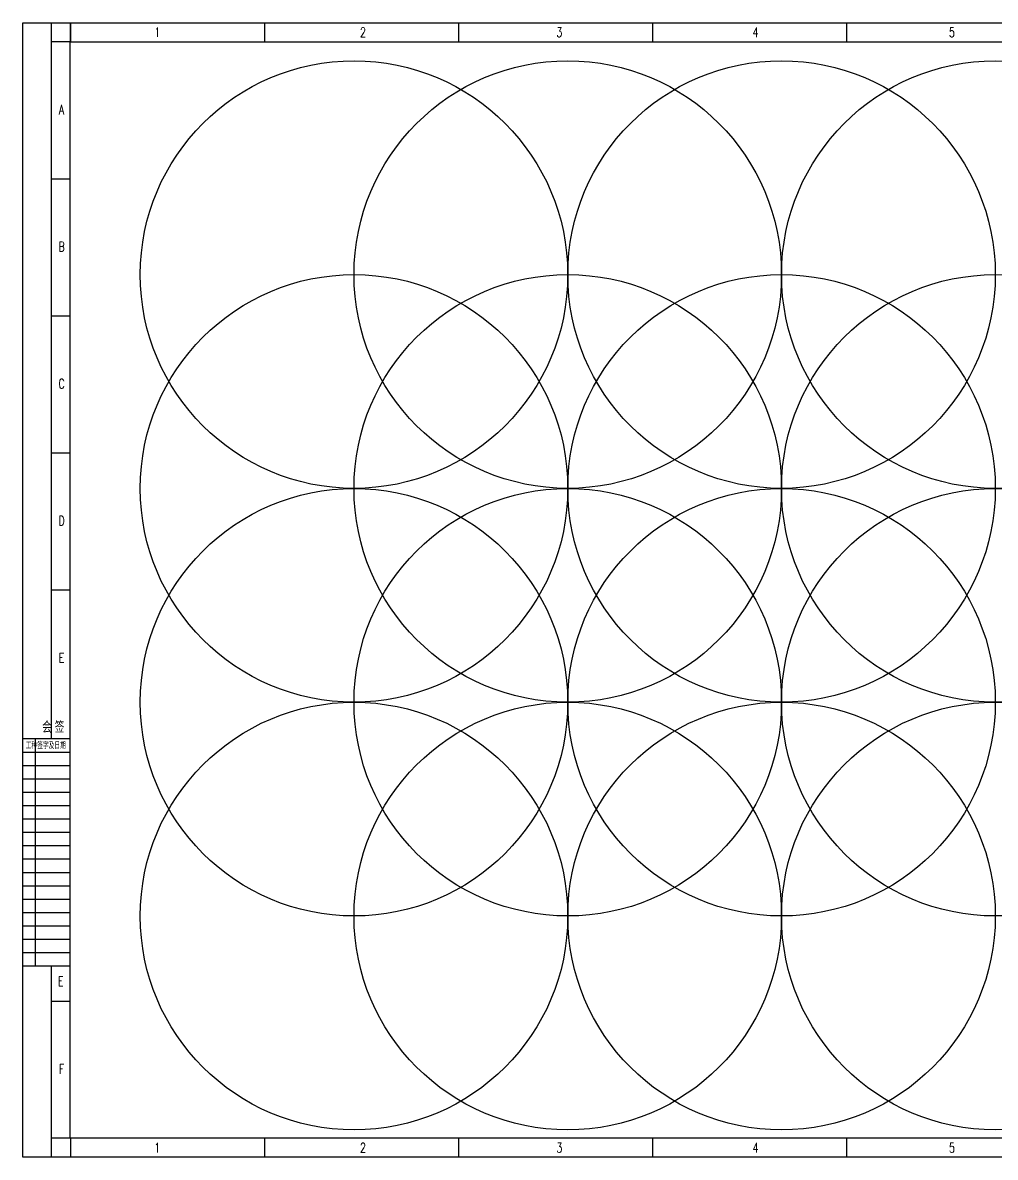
# Model space of a CAD drawing. Extents: x 8986 to 134227, y 7133 to 940687.
# Drawn here: x 15627 to 66555, y 407503 to 466903 of the extents above; entities that cross this region are included whole.
import ezdxf
from ezdxf.enums import TextEntityAlignment as Align

# ---------------------------------------------------------------- set-up
doc = ezdxf.new("R2010")
doc.units = 0
doc.linetypes.add('CONTINOUS', pattern=[0])
doc.layers.get('0').update_dxf_attribs({"linetype": 'CONTINUOUS'})
doc.layers.add('图框', color=4, linetype='CONTINOUS')
doc.layers.add('墙柱标注', color=220, linetype='CONTINUOUS')
doc.styles.add('bine', font='binee.shx', dxfattribs={"width": 0.7, "bigfont": 'binec.shx'})
doc.styles.add('HZ', font='TXT.shx', dxfattribs={"width": 0.7, "bigfont": 'hz.shx'})

# ---------------------------------------------------------------- blocks, each defined once
blk = doc.blocks.new('*U5')
at = {"layer": '图框'}
blk.add_line((0, 500), (0, -500), dxfattribs=at)
blk = doc.blocks.new('*U6')
at = {"color": 0, "linetype": 'ByBlock', "lineweight": -2, "transparency": 16777216}
for p in [(0, 0), (10160, 0), (20320, 0), (30480, 0), (40640, 0), (50800, 0), (60960, 0), (71120, 0), (81280, 0), (91440, 0)]:
    blk.add_blockref('*U5', p, dxfattribs=at)
blk = doc.blocks.new('*U7')
at = {"layer": '图框'}
blk.add_line((0, 500), (0, -500), dxfattribs=at)
blk = doc.blocks.new('*U8')
at = {"color": 0, "linetype": 'ByBlock', "lineweight": -2, "transparency": 16777216}
for p in [(0, 0), (10160, 0), (20320, 0), (30480, 0), (40640, 0), (50800, 0), (60960, 0), (71120, 0), (81280, 0), (91440, 0)]:
    blk.add_blockref('*U7', p, dxfattribs=at)
blk = doc.blocks.new('会签')
at = {"color": 0}
for p, q in [((3629.69, -1305.73), (3604.69, -1305.73)), ((3611.37, -1424.73), (3611.37, -1305.73)), ((3629.69, -1312.73), (3604.69, -1312.73)), ((3629.69, -1319.73), (3604.69, -1319.73)), ((3629.69, -1326.73), (3604.69, -1326.73)), ((3629.69, -1333.73), (3604.69, -1333.73)), ((3629.69, -1340.73), (3604.69, -1340.73)), ((3629.69, -1347.73), (3604.69, -1347.73)), ((3629.69, -1354.73), (3604.69, -1354.73)), ((3629.69, -1361.73), (3604.69, -1361.73)), ((3629.69, -1368.73), (3604.69, -1368.73)), ((3629.69, -1375.73), (3604.69, -1375.73)), ((3629.69, -1382.73), (3604.69, -1382.73)), ((3629.69, -1389.73), (3604.69, -1389.73)), ((3629.69, -1396.73), (3604.69, -1396.73)), ((3629.69, -1403.73), (3604.69, -1403.73)), ((3629.69, -1410.73), (3604.69, -1410.73)), ((3629.69, -1417.73), (3604.69, -1417.73)), ((3629.69, -1424.73), (3604.69, -1424.73))]:
    blk.add_line(p, q, dxfattribs=at)
at = {"color": 0, "style": 'bine', "width": 0.7}
for s, height, p in [('会 签  ', 6, (3622.23, -1302.52)), ('工种签字及日期', 3.3, (3616.78, -1310.89))]:
    blk.add_text(s, height=height, dxfattribs=at).set_placement(p, align=Align.CENTER)
blk = doc.blocks.new('A$C68531DCE')
at = {"layer": '图框'}
for p, q in [((1, 59400), (105101, 59400)), ((1, 0), (1, 59400)), ((1501, 21900), (1501, 59400)), ((2501, 58400), (2501, 59400)), ((2501, 58400), (1501, 58400)), ((1501, 51225), (2501, 51225)), ((1501, 44050), (2501, 44050)), ((1501, 36875), (2501, 36875)), ((1501, 29700), (2501, 29700)), ((1501, 0), (1501, 10003)), ((1501, 8175), (2501, 8175)), ((2501, 1000), (1501, 1000)), ((105101, 0), (1, 0))]:
    blk.add_line(p, q, dxfattribs=at)
at = {"layer": '图框', "color": 1}
for p, q in [((2493, 1001), (2493, 58401)), ((2501, 58400), (104101, 58400)), ((104101, 1000), (2501, 1000))]:
    blk.add_line(p, q, dxfattribs=at)
at = {"linetype": 'Continuous'}
for name, p in [('*U8', (2501, 58900)), ('*U6', (2501, 500))]:
    blk.add_blockref(name, p, dxfattribs=at)
at = {"color": 0, "xscale": 100, "yscale": 100, "zscale": 100}
blk.add_blockref('会签', (-360469, 152473), dxfattribs=at)
at = {"layer": '图框', "style": 'HZ', "width": 0.7}
for s, p in [('1', (7049, 58656)), ('2', (17819, 58650)), ('3', (28100, 58650)), ('4', (38380, 58650)), ('5', (48660, 58650)), ('A', (2034, 54601)), ('B', (2034, 47426)), ('C', (2034, 40251)), ('D', (2034, 33076)), ('E', (2034, 25901)), ('E', (1989, 8968)), ('F', (2034, 4376)), ('1', (7049, 256)), ('2', (17819, 250)), ('3', (28100, 250)), ('4', (38380, 250)), ('5', (48660, 250))]:
    blk.add_text(s, height=500, dxfattribs=at).set_placement(p, align=Align.CENTER)

msp = doc.modelspace()

# ---------------------------------------------------------------- linework, layer by layer
for centre in [(32975, 453715), (44169, 453715), (55362, 453715), (66555, 453715), (32975, 442522), (44169, 442522), (55362, 442522), (66555, 442522), (32975, 431329), (44169, 431329), (55362, 431329), (66555, 431329), (32975, 420135), (44169, 420135), (55362, 420135), (66555, 420135)]:
    msp.add_circle(centre, 11193)

# ---------------------------------------------------------------- block references
at = {"layer": '墙柱标注', "color": 0, "ltscale": 0.1}
msp.add_blockref('A$C68531DCE', (15627, 407503), dxfattribs=at)

doc.saveas('drawing.dxf')
